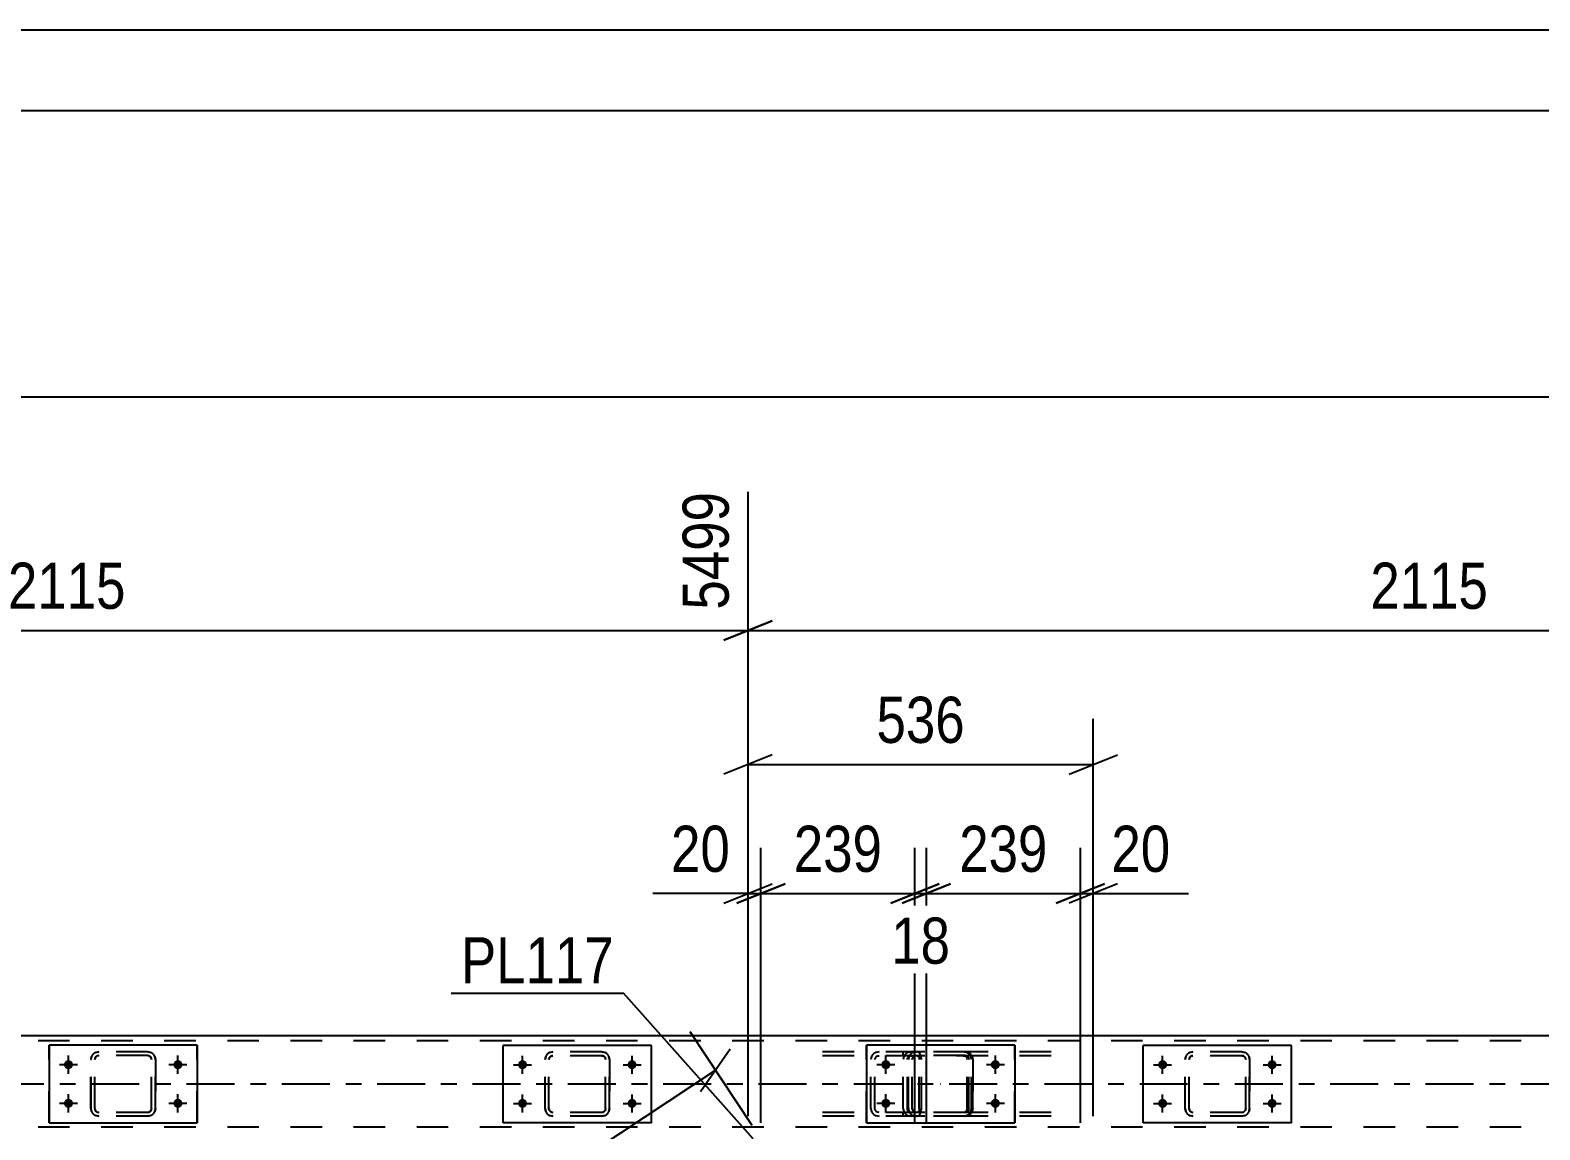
# Model space of a CAD drawing. Header units: millimetres. Extents: x -836 to 353, y -855 to -14.
# Drawn here: x -629.1 to -535.3, y -82.6 to -14.3 of the extents above; entities that cross this region are included whole.
import ezdxf

# ---------------------------------------------------------------- set-up
doc = ezdxf.new("R2010")
doc.units = ezdxf.units.MM
doc.linetypes.add('DXK_LINE_DOT2', pattern=[3.9198, 1.9599, -1.9599])
doc.linetypes.add('DXK_LINE_DOT3', pattern=[5.9187, 2.979, -0.9799, 0.9799, -0.9799])
doc.styles.add('Arial Narrow', font='ARIALN.TTF', dxfattribs={"height": 0.2})

# ---------------------------------------------------------------- blocks, each defined once
blk = doc.blocks.new('Unknown-570393895-1132')
at = {"color": 5, "linetype": 'Continuous'}
for p, q in [((352.622, -14.333), (-836.378, -14.333)), ((347.622, -19.333), (-831.378, -19.333))]:
    blk.add_line(p, q, dxfattribs=at)
blk = doc.blocks.new('Bolt-570393895-11785 - 11761')
at = {"linetype": 'Continuous'}
for points in [[(-575.669, -78.529), (-575.675, -78.587), (-575.693, -78.643), (-575.722, -78.694), (-575.762, -78.737), (-575.809, -78.771), (-575.862, -78.795), (-575.92, -78.807), (-575.978, -78.807), (-576.035, -78.795), (-576.089, -78.772), (-576.136, -78.737), (-576.175, -78.694), (-576.205, -78.643), (-576.223, -78.587), (-576.229, -78.529), (-576.223, -78.471), (-576.205, -78.415), (-576.175, -78.364), (-576.136, -78.321), (-576.089, -78.287), (-576.035, -78.263), (-575.978, -78.251), (-575.92, -78.251), (-575.862, -78.263), (-575.809, -78.286), (-575.762, -78.321), (-575.722, -78.364), (-575.693, -78.415), (-575.675, -78.471)], [(-568.869, -78.529), (-568.875, -78.587), (-568.893, -78.643), (-568.922, -78.694), (-568.962, -78.737), (-569.009, -78.771), (-569.062, -78.795), (-569.12, -78.807), (-569.178, -78.807), (-569.235, -78.795), (-569.289, -78.772), (-569.336, -78.737), (-569.375, -78.694), (-569.405, -78.643), (-569.423, -78.587), (-569.429, -78.529), (-569.423, -78.471), (-569.405, -78.415), (-569.375, -78.364), (-569.336, -78.321), (-569.289, -78.287), (-569.235, -78.263), (-569.178, -78.251), (-569.12, -78.251), (-569.062, -78.263), (-569.009, -78.286), (-568.962, -78.321), (-568.922, -78.364), (-568.893, -78.415), (-568.875, -78.471)], [(-575.669, -80.929), (-575.675, -80.987), (-575.693, -81.043), (-575.722, -81.094), (-575.762, -81.137), (-575.809, -81.171), (-575.862, -81.195), (-575.92, -81.207), (-575.978, -81.207), (-576.035, -81.195), (-576.089, -81.172), (-576.136, -81.137), (-576.175, -81.094), (-576.205, -81.043), (-576.223, -80.987), (-576.229, -80.929), (-576.223, -80.871), (-576.205, -80.815), (-576.175, -80.764), (-576.136, -80.721), (-576.089, -80.687), (-576.035, -80.663), (-575.978, -80.651), (-575.92, -80.651), (-575.862, -80.663), (-575.809, -80.686), (-575.762, -80.721), (-575.722, -80.764), (-575.693, -80.815), (-575.675, -80.871)], [(-568.869, -80.929), (-568.875, -80.987), (-568.893, -81.043), (-568.922, -81.094), (-568.962, -81.137), (-569.009, -81.171), (-569.062, -81.195), (-569.12, -81.207), (-569.178, -81.207), (-569.235, -81.195), (-569.289, -81.172), (-569.336, -81.137), (-569.375, -81.094), (-569.405, -81.043), (-569.423, -80.987), (-569.429, -80.929), (-569.423, -80.871), (-569.405, -80.815), (-569.375, -80.764), (-569.336, -80.721), (-569.289, -80.687), (-569.235, -80.663), (-569.178, -80.651), (-569.12, -80.651), (-569.062, -80.663), (-569.009, -80.686), (-568.962, -80.721), (-568.922, -80.764), (-568.893, -80.815), (-568.875, -80.871)]]:
    blk.add_hatch(color=1, dxfattribs=at).paths.add_polyline_path(points)
at = {"color": 1, "linetype": 'Continuous'}
for p, q in [((-576.509, -78.529), (-575.389, -78.529)), ((-575.949, -79.089), (-575.949, -77.969)), ((-569.709, -78.529), (-568.589, -78.529)), ((-569.149, -79.089), (-569.149, -77.969)), ((-575.949, -81.489), (-575.949, -80.369)), ((-569.149, -81.489), (-569.149, -80.369)), ((-576.509, -80.929), (-575.389, -80.929)), ((-569.709, -80.929), (-568.589, -80.929))]:
    blk.add_line(p, q, dxfattribs=at)
blk = doc.blocks.new('Bolt-570393895-11779 - 11761')
at = {"linetype": 'Continuous'}
for points in [[(-558.76, -78.251, -1), (-558.76, -78.811, -1)], [(-551.96, -78.251, -1), (-551.96, -78.811, -1)], [(-558.76, -80.651, -1), (-558.76, -81.211, -1)], [(-551.96, -80.651, -1), (-551.96, -81.211, -1)]]:
    blk.add_hatch(color=1, dxfattribs=at).paths.add_polyline_path(points)
at = {"color": 1, "linetype": 'Continuous'}
for p, q in [((-559.32, -78.531), (-558.2, -78.531)), ((-558.76, -79.091), (-558.76, -77.971)), ((-552.52, -78.531), (-551.4, -78.531)), ((-551.96, -79.091), (-551.96, -77.971)), ((-558.76, -81.491), (-558.76, -80.371)), ((-551.96, -81.491), (-551.96, -80.371)), ((-559.32, -80.931), (-558.2, -80.931)), ((-552.52, -80.931), (-551.4, -80.931))]:
    blk.add_line(p, q, dxfattribs=at)
blk = doc.blocks.new('Bolt-570393895-11784 - 11761')
at = {"linetype": 'Continuous'}
for points in [[(-626.432, -78.529), (-626.438, -78.587), (-626.456, -78.643), (-626.486, -78.693), (-626.525, -78.737), (-626.572, -78.771), (-626.626, -78.795), (-626.683, -78.807), (-626.741, -78.807), (-626.799, -78.795), (-626.852, -78.771), (-626.9, -78.737), (-626.939, -78.694), (-626.968, -78.643), (-626.986, -78.587), (-626.992, -78.529), (-626.986, -78.471), (-626.968, -78.415), (-626.939, -78.364), (-626.9, -78.321), (-626.852, -78.286), (-626.799, -78.263), (-626.742, -78.25), (-626.683, -78.25), (-626.626, -78.263), (-626.572, -78.286), (-626.525, -78.321), (-626.486, -78.364), (-626.457, -78.415), (-626.438, -78.471)], [(-619.632, -78.529), (-619.638, -78.587), (-619.656, -78.643), (-619.686, -78.693), (-619.725, -78.737), (-619.772, -78.771), (-619.826, -78.795), (-619.883, -78.807), (-619.941, -78.807), (-619.999, -78.795), (-620.052, -78.771), (-620.1, -78.737), (-620.139, -78.694), (-620.168, -78.643), (-620.186, -78.587), (-620.192, -78.529), (-620.186, -78.471), (-620.168, -78.415), (-620.139, -78.364), (-620.1, -78.321), (-620.052, -78.286), (-619.999, -78.263), (-619.942, -78.25), (-619.883, -78.25), (-619.826, -78.263), (-619.772, -78.286), (-619.725, -78.321), (-619.686, -78.364), (-619.657, -78.415), (-619.638, -78.471)], [(-626.432, -80.929), (-626.438, -80.987), (-626.456, -81.043), (-626.486, -81.093), (-626.525, -81.137), (-626.572, -81.171), (-626.626, -81.195), (-626.683, -81.207), (-626.741, -81.207), (-626.799, -81.195), (-626.852, -81.171), (-626.9, -81.137), (-626.939, -81.094), (-626.968, -81.043), (-626.986, -80.987), (-626.992, -80.929), (-626.986, -80.871), (-626.968, -80.815), (-626.939, -80.764), (-626.9, -80.721), (-626.852, -80.686), (-626.799, -80.663), (-626.742, -80.65), (-626.683, -80.65), (-626.626, -80.663), (-626.572, -80.686), (-626.525, -80.721), (-626.486, -80.764), (-626.457, -80.815), (-626.438, -80.871)], [(-619.632, -80.929), (-619.638, -80.987), (-619.656, -81.043), (-619.686, -81.093), (-619.725, -81.137), (-619.772, -81.171), (-619.826, -81.195), (-619.883, -81.207), (-619.941, -81.207), (-619.999, -81.195), (-620.052, -81.171), (-620.1, -81.137), (-620.139, -81.094), (-620.168, -81.043), (-620.186, -80.987), (-620.192, -80.929), (-620.186, -80.871), (-620.168, -80.815), (-620.139, -80.764), (-620.1, -80.721), (-620.052, -80.686), (-619.999, -80.663), (-619.942, -80.65), (-619.883, -80.65), (-619.826, -80.663), (-619.772, -80.686), (-619.725, -80.721), (-619.686, -80.764), (-619.657, -80.815), (-619.638, -80.871)]]:
    blk.add_hatch(color=1, dxfattribs=at).paths.add_polyline_path(points)
at = {"color": 1, "linetype": 'Continuous'}
for p, q in [((-627.272, -78.529), (-626.152, -78.529)), ((-626.712, -79.089), (-626.712, -77.969)), ((-620.472, -78.529), (-619.352, -78.529)), ((-619.912, -79.089), (-619.912, -77.969)), ((-626.712, -81.489), (-626.712, -80.369)), ((-619.912, -81.489), (-619.912, -80.369)), ((-627.272, -80.929), (-626.152, -80.929)), ((-620.472, -80.929), (-619.352, -80.929))]:
    blk.add_line(p, q, dxfattribs=at)
blk = doc.blocks.new('Part-570393895-11805 - 11761')
at = {"color": 7, "linetype": 'DXK_LINE_DOT2'}
for p, q in [((-624.832, -77.729), (-625.016, -77.765)), ((-625.014, -77.765), (-624.831, -77.729)), ((-621.791, -77.729), (-624.832, -77.729)), ((-621.608, -77.765), (-621.792, -77.729)), ((-621.791, -77.729), (-621.607, -77.765)), ((-621.608, -77.765), (-621.607, -77.765)), ((-625.276, -78.025), (-625.312, -78.209)), ((-625.312, -81.249), (-625.312, -78.209)), ((-625.312, -78.209), (-625.311, -78.209)), ((-625.311, -78.209), (-625.274, -78.025)), ((-625.311, -81.249), (-625.311, -78.209)), ((-625.072, -78.209), (-625.054, -78.117)), ((-625.072, -81.249), (-625.072, -78.209)), ((-625.072, -78.209), (-625.071, -78.209)), ((-625.052, -78.117), (-625.071, -78.209)), ((-625.071, -81.249), (-625.071, -78.209)), ((-625.054, -78.117), (-625.002, -78.039)), ((-625, -78.039), (-625.052, -78.117)), ((-625.002, -78.039), (-624.924, -77.987)), ((-624.923, -77.987), (-625, -78.039)), ((-624.924, -77.987), (-624.832, -77.969)), ((-624.924, -77.987), (-624.923, -77.987)), ((-624.831, -77.969), (-624.923, -77.987)), ((-621.791, -77.969), (-624.832, -77.969)), ((-621.792, -77.969), (-621.7, -77.987)), ((-621.699, -77.987), (-621.791, -77.969)), ((-621.7, -77.987), (-621.622, -78.039)), ((-621.621, -78.039), (-621.699, -77.987)), ((-621.622, -78.039), (-621.57, -78.117)), ((-621.569, -78.117), (-621.621, -78.039)), ((-621.57, -78.117), (-621.552, -78.209)), ((-621.551, -78.209), (-621.569, -78.117)), ((-621.552, -81.249), (-621.552, -78.209)), ((-621.552, -78.209), (-621.551, -78.209)), ((-621.551, -81.249), (-621.551, -78.209)), ((-621.312, -78.209), (-621.349, -78.025)), ((-621.347, -78.025), (-621.311, -78.209)), ((-621.312, -81.249), (-621.312, -78.209)), ((-621.312, -78.209), (-621.311, -78.209)), ((-621.311, -78.209), (-621.311, -81.249)), ((-625.312, -81.249), (-625.311, -81.249)), ((-625.312, -81.249), (-625.276, -81.433)), ((-625.274, -81.433), (-625.311, -81.249)), ((-625.072, -81.249), (-625.071, -81.249)), ((-625.054, -81.341), (-625.072, -81.249)), ((-625.071, -81.249), (-625.052, -81.341)), ((-625.002, -81.419), (-625.054, -81.341)), ((-625.052, -81.341), (-625, -81.419)), ((-624.924, -81.471), (-625.002, -81.419)), ((-625, -81.419), (-624.923, -81.471)), ((-624.924, -81.471), (-624.923, -81.471)), ((-624.832, -81.489), (-624.924, -81.471)), ((-624.923, -81.471), (-624.831, -81.489)), ((-621.791, -81.489), (-624.832, -81.489)), ((-621.7, -81.471), (-621.792, -81.489)), ((-621.791, -81.489), (-621.699, -81.471)), ((-621.622, -81.419), (-621.7, -81.471)), ((-621.699, -81.471), (-621.621, -81.419)), ((-621.57, -81.341), (-621.622, -81.419)), ((-621.621, -81.419), (-621.569, -81.341)), ((-621.552, -81.249), (-621.57, -81.341)), ((-621.569, -81.341), (-621.551, -81.249)), ((-621.552, -81.249), (-621.551, -81.249)), ((-621.349, -81.433), (-621.312, -81.249)), ((-621.311, -81.249), (-621.347, -81.433)), ((-621.312, -81.249), (-621.311, -81.249)), ((-625.016, -81.692), (-624.832, -81.729)), ((-624.831, -81.729), (-625.014, -81.692)), ((-621.791, -81.729), (-624.832, -81.729)), ((-621.792, -81.729), (-621.608, -81.692)), ((-621.607, -81.692), (-621.791, -81.729)), ((-621.608, -81.692), (-621.607, -81.692))]:
    blk.add_line(p, q, dxfattribs=at)
at = {"color": 7, "linetype": 'DXK_LINE_DOT3'}
blk.add_line((-623.314, -79.729), (-623.309, -79.729), dxfattribs=at)
at = {"color": 7, "linetype": 'DXK_LINE_DOT2'}
for centre, start, end in [((-624.832, -78.209), 112.5, 157.5), ((-624.831, -78.209), 112.5, 157.5), ((-621.792, -78.209), 22.5, 67.5), ((-621.791, -78.209), 22.5, 67.5), ((-624.832, -81.249), 202.5, 247.5), ((-624.831, -81.249), 202.5, 247.5), ((-621.792, -81.249), 292.5, 337.5), ((-621.791, -81.249), 292.5, 337.5)]:
    blk.add_arc(centre, 0.48, start, end, dxfattribs=at)
blk = doc.blocks.new('Part-570393895-11808 - 11761')
at = {"color": 2, "linetype": 'Continuous'}
for p, q in [((-550.76, -77.331), (-559.96, -77.331)), ((-559.96, -82.131), (-559.96, -77.331)), ((-550.76, -82.131), (-550.76, -77.331)), ((-550.76, -82.131), (-559.96, -82.131))]:
    blk.add_line(p, q, dxfattribs=at)
blk = doc.blocks.new('Part-570393895-11809 - 11761')
at = {"color": 7, "linetype": 'DXK_LINE_DOT2'}
for p, q in [((-557.063, -77.767), (-556.88, -77.731)), ((-556.88, -77.731), (-557.063, -77.767)), ((-553.84, -77.731), (-556.88, -77.731)), ((-553.84, -77.731), (-553.656, -77.767)), ((-553.656, -77.767), (-553.84, -77.731)), ((-557.36, -78.211), (-557.323, -78.027)), ((-557.323, -78.027), (-557.36, -78.211)), ((-557.36, -81.251), (-557.36, -78.211)), ((-557.36, -78.211), (-557.36, -78.211)), ((-557.36, -81.251), (-557.36, -78.211)), ((-557.12, -78.211), (-557.101, -78.119)), ((-557.101, -78.119), (-557.12, -78.211)), ((-557.12, -81.251), (-557.12, -78.211)), ((-557.12, -78.211), (-557.12, -78.211)), ((-557.12, -81.251), (-557.12, -78.211)), ((-557.101, -78.119), (-557.049, -78.041)), ((-557.049, -78.041), (-557.101, -78.119)), ((-557.049, -78.041), (-556.971, -77.989)), ((-556.972, -77.989), (-557.049, -78.041)), ((-556.88, -77.971), (-556.972, -77.989)), ((-556.971, -77.989), (-556.88, -77.971)), ((-553.84, -77.971), (-556.88, -77.971)), ((-553.84, -77.971), (-553.748, -77.989)), ((-553.748, -77.989), (-553.84, -77.971)), ((-553.748, -77.989), (-553.67, -78.041)), ((-553.67, -78.041), (-553.748, -77.989)), ((-553.67, -78.041), (-553.618, -78.119)), ((-553.618, -78.119), (-553.67, -78.041)), ((-553.618, -78.119), (-553.6, -78.211)), ((-553.6, -78.211), (-553.618, -78.119)), ((-553.6, -81.251), (-553.6, -78.211)), ((-553.6, -78.211), (-553.6, -78.211)), ((-553.6, -81.251), (-553.6, -78.211)), ((-553.396, -78.027), (-553.36, -78.211)), ((-553.36, -78.211), (-553.396, -78.027)), ((-553.36, -81.251), (-553.36, -78.211)), ((-553.36, -78.211), (-553.36, -78.211)), ((-553.36, -78.211), (-553.36, -81.251)), ((-557.36, -81.251), (-557.36, -81.251)), ((-557.323, -81.434), (-557.36, -81.251)), ((-557.36, -81.251), (-557.323, -81.434)), ((-557.12, -81.251), (-557.12, -81.251)), ((-557.101, -81.343), (-557.12, -81.251)), ((-557.12, -81.251), (-557.101, -81.343)), ((-557.049, -81.42), (-557.101, -81.343)), ((-557.101, -81.343), (-557.049, -81.42)), ((-556.971, -81.472), (-557.049, -81.42)), ((-557.049, -81.42), (-556.972, -81.472)), ((-556.972, -81.472), (-556.88, -81.491)), ((-556.88, -81.491), (-556.971, -81.472)), ((-553.84, -81.491), (-556.88, -81.491)), ((-553.748, -81.472), (-553.84, -81.491)), ((-553.84, -81.491), (-553.748, -81.472)), ((-553.67, -81.42), (-553.748, -81.472)), ((-553.748, -81.472), (-553.67, -81.42)), ((-553.618, -81.343), (-553.67, -81.42)), ((-553.67, -81.42), (-553.618, -81.343)), ((-553.6, -81.251), (-553.618, -81.343)), ((-553.618, -81.343), (-553.6, -81.251)), ((-553.6, -81.251), (-553.6, -81.251)), ((-553.36, -81.251), (-553.396, -81.434)), ((-553.396, -81.434), (-553.36, -81.251)), ((-553.36, -81.251), (-553.36, -81.251)), ((-556.88, -81.731), (-557.063, -81.694)), ((-557.063, -81.694), (-556.88, -81.731)), ((-553.84, -81.731), (-556.88, -81.731)), ((-553.656, -81.694), (-553.84, -81.731)), ((-553.84, -81.731), (-553.656, -81.694))]:
    blk.add_line(p, q, dxfattribs=at)
at = {"color": 7, "linetype": 'DXK_LINE_DOT3'}
blk.add_line((-555.36, -79.731), (-555.36, -79.731), dxfattribs=at)
at = {"color": 7, "linetype": 'DXK_LINE_DOT2'}
for centre, start, end in [((-556.88, -78.211), 112.5, 157.5), ((-556.88, -78.211), 112.5, 157.5), ((-553.84, -78.211), 22.5, 67.5), ((-553.84, -78.211), 22.5, 67.5), ((-556.88, -81.251), 202.5, 247.5), ((-556.88, -81.251), 202.5, 247.5), ((-553.84, -81.251), 292.5, 337.5), ((-553.84, -81.251), 292.5, 337.5)]:
    blk.add_arc(centre, 0.48, start, end, dxfattribs=at)
blk = doc.blocks.new('Part-570393895-11810 - 11761')
at = {"color": 7, "linetype": 'DXK_LINE_DOT2'}
for p, q in [((-596.815, -77.767), (-596.631, -77.731)), ((-596.631, -77.731), (-596.815, -77.767)), ((-593.591, -77.731), (-596.631, -77.731)), ((-593.591, -77.731), (-593.408, -77.767)), ((-593.408, -77.767), (-593.591, -77.731)), ((-597.111, -78.211), (-597.075, -78.027)), ((-597.075, -78.027), (-597.111, -78.211)), ((-597.111, -81.251), (-597.111, -78.211)), ((-597.111, -78.211), (-597.111, -78.211)), ((-597.111, -81.251), (-597.111, -78.211)), ((-596.871, -78.211), (-596.853, -78.119)), ((-596.853, -78.119), (-596.871, -78.211)), ((-596.871, -81.251), (-596.871, -78.211)), ((-596.871, -78.211), (-596.871, -78.211)), ((-596.871, -81.251), (-596.871, -78.211)), ((-596.853, -78.119), (-596.801, -78.041)), ((-596.801, -78.041), (-596.853, -78.119)), ((-596.801, -78.041), (-596.723, -77.989)), ((-596.723, -77.989), (-596.801, -78.041)), ((-596.723, -77.989), (-596.631, -77.971)), ((-596.631, -77.971), (-596.723, -77.989)), ((-593.591, -77.971), (-596.631, -77.971)), ((-593.591, -77.971), (-593.499, -77.989)), ((-593.5, -77.989), (-593.591, -77.971)), ((-593.422, -78.041), (-593.5, -77.989)), ((-593.499, -77.989), (-593.422, -78.041)), ((-593.422, -78.041), (-593.37, -78.119)), ((-593.37, -78.119), (-593.422, -78.041)), ((-593.37, -78.119), (-593.351, -78.211)), ((-593.351, -78.211), (-593.37, -78.119)), ((-593.351, -81.251), (-593.351, -78.211)), ((-593.351, -78.211), (-593.351, -78.211)), ((-593.351, -81.251), (-593.351, -78.211)), ((-593.148, -78.027), (-593.111, -78.211)), ((-593.111, -78.211), (-593.148, -78.027)), ((-593.111, -81.251), (-593.111, -78.211)), ((-593.111, -78.211), (-593.111, -78.211)), ((-593.111, -78.211), (-593.111, -81.251)), ((-597.111, -81.251), (-597.111, -81.251)), ((-597.075, -81.434), (-597.111, -81.251)), ((-597.111, -81.251), (-597.075, -81.434)), ((-596.871, -81.251), (-596.871, -81.251)), ((-596.853, -81.343), (-596.871, -81.251)), ((-596.871, -81.251), (-596.853, -81.343)), ((-596.801, -81.42), (-596.853, -81.343)), ((-596.853, -81.343), (-596.801, -81.42)), ((-596.723, -81.472), (-596.801, -81.42)), ((-596.801, -81.42), (-596.723, -81.472)), ((-596.631, -81.491), (-596.723, -81.472)), ((-596.723, -81.472), (-596.631, -81.491)), ((-593.591, -81.491), (-596.631, -81.491)), ((-593.499, -81.472), (-593.591, -81.491)), ((-593.591, -81.491), (-593.5, -81.472)), ((-593.5, -81.472), (-593.422, -81.42)), ((-593.422, -81.42), (-593.499, -81.472)), ((-593.37, -81.343), (-593.422, -81.42)), ((-593.422, -81.42), (-593.37, -81.343)), ((-593.351, -81.251), (-593.37, -81.343)), ((-593.37, -81.343), (-593.351, -81.251)), ((-593.351, -81.251), (-593.351, -81.251)), ((-593.111, -81.251), (-593.148, -81.434)), ((-593.148, -81.434), (-593.111, -81.251)), ((-593.111, -81.251), (-593.111, -81.251)), ((-596.631, -81.731), (-596.815, -81.694)), ((-596.815, -81.694), (-596.631, -81.731)), ((-593.591, -81.731), (-596.631, -81.731)), ((-593.408, -81.694), (-593.591, -81.731)), ((-593.591, -81.731), (-593.408, -81.694))]:
    blk.add_line(p, q, dxfattribs=at)
at = {"color": 7, "linetype": 'DXK_LINE_DOT3'}
blk.add_line((-595.111, -79.731), (-595.111, -79.731), dxfattribs=at)
at = {"color": 7, "linetype": 'DXK_LINE_DOT2'}
for centre, start, end in [((-596.631, -78.211), 112.5, 157.5), ((-596.631, -78.211), 112.5, 157.5), ((-593.591, -78.211), 22.5, 67.5), ((-593.591, -78.211), 22.5, 67.5), ((-596.631, -81.251), 202.5, 247.5), ((-596.631, -81.251), 202.5, 247.5), ((-593.591, -81.251), 292.5, 337.5), ((-593.591, -81.251), 292.5, 337.5)]:
    blk.add_arc(centre, 0.48, start, end, dxfattribs=at)
blk = doc.blocks.new('Part-570393895-11843 - 11761')
at = {"color": 7, "linetype": 'DXK_LINE_DOT2'}
for p, q in [((-574.069, -77.729), (-574.253, -77.766)), ((-574.251, -77.766), (-574.067, -77.729)), ((-571.027, -77.729), (-574.069, -77.729)), ((-570.845, -77.766), (-571.029, -77.729)), ((-571.027, -77.729), (-570.844, -77.766)), ((-570.845, -77.766), (-570.844, -77.766)), ((-574.512, -78.025), (-574.549, -78.209)), ((-574.549, -81.249), (-574.549, -78.209)), ((-574.549, -78.209), (-574.547, -78.209)), ((-574.547, -78.209), (-574.511, -78.025)), ((-574.547, -81.249), (-574.547, -78.209)), ((-574.309, -78.209), (-574.291, -78.117)), ((-574.309, -81.249), (-574.309, -78.209)), ((-574.309, -78.209), (-574.307, -78.209)), ((-574.289, -78.117), (-574.307, -78.209)), ((-574.307, -81.249), (-574.307, -78.209)), ((-574.291, -78.117), (-574.239, -78.039)), ((-574.237, -78.039), (-574.289, -78.117)), ((-574.239, -78.039), (-574.161, -77.987)), ((-574.159, -77.987), (-574.237, -78.039)), ((-574.161, -77.987), (-574.069, -77.969)), ((-574.161, -77.987), (-574.159, -77.987)), ((-574.067, -77.969), (-574.159, -77.987)), ((-571.027, -77.969), (-574.069, -77.969)), ((-571.029, -77.969), (-570.937, -77.987)), ((-570.936, -77.987), (-571.027, -77.969)), ((-570.937, -77.987), (-570.859, -78.039)), ((-570.858, -78.039), (-570.936, -77.987)), ((-570.859, -78.039), (-570.807, -78.117)), ((-570.806, -78.117), (-570.858, -78.039)), ((-570.807, -78.117), (-570.789, -78.209)), ((-570.787, -78.209), (-570.806, -78.117)), ((-570.789, -81.249), (-570.789, -78.209)), ((-570.789, -78.209), (-570.787, -78.209)), ((-570.787, -81.249), (-570.787, -78.209)), ((-570.549, -78.209), (-570.585, -78.025)), ((-570.584, -78.025), (-570.547, -78.209)), ((-570.549, -81.249), (-570.549, -78.209)), ((-570.549, -78.209), (-570.547, -78.209)), ((-570.547, -78.209), (-570.547, -81.249)), ((-574.549, -81.249), (-574.547, -81.249)), ((-574.549, -81.249), (-574.512, -81.433)), ((-574.511, -81.433), (-574.547, -81.249)), ((-574.309, -81.249), (-574.307, -81.249)), ((-574.291, -81.341), (-574.309, -81.249)), ((-574.307, -81.249), (-574.289, -81.341)), ((-574.239, -81.419), (-574.291, -81.341)), ((-574.289, -81.341), (-574.237, -81.419)), ((-574.161, -81.471), (-574.239, -81.419)), ((-574.237, -81.419), (-574.159, -81.471)), ((-574.161, -81.471), (-574.159, -81.471)), ((-574.069, -81.489), (-574.161, -81.471)), ((-574.159, -81.471), (-574.067, -81.489)), ((-571.027, -81.489), (-574.069, -81.489)), ((-570.937, -81.471), (-571.029, -81.489)), ((-571.027, -81.489), (-570.936, -81.471)), ((-570.859, -81.419), (-570.937, -81.471)), ((-570.936, -81.471), (-570.858, -81.419)), ((-570.807, -81.341), (-570.859, -81.419)), ((-570.858, -81.419), (-570.806, -81.341)), ((-570.789, -81.249), (-570.807, -81.341)), ((-570.806, -81.341), (-570.787, -81.249)), ((-570.789, -81.249), (-570.787, -81.249)), ((-570.585, -81.433), (-570.549, -81.249)), ((-570.547, -81.249), (-570.584, -81.433)), ((-570.549, -81.249), (-570.547, -81.249)), ((-574.253, -81.692), (-574.069, -81.729)), ((-574.067, -81.729), (-574.251, -81.692)), ((-571.027, -81.729), (-574.069, -81.729)), ((-571.029, -81.729), (-570.845, -81.692)), ((-570.844, -81.692), (-571.027, -81.729)), ((-570.845, -81.692), (-570.844, -81.692))]:
    blk.add_line(p, q, dxfattribs=at)
at = {"color": 7, "linetype": 'DXK_LINE_DOT3'}
blk.add_line((-572.551, -79.729), (-572.545, -79.729), dxfattribs=at)
at = {"color": 7, "linetype": 'DXK_LINE_DOT2'}
for centre, start, end in [((-574.069, -78.209), 112.5, 157.5), ((-574.067, -78.209), 112.5, 157.5), ((-571.029, -78.209), 22.5, 67.5), ((-571.027, -78.209), 22.5, 67.5), ((-574.069, -81.249), 202.5, 247.5), ((-574.067, -81.249), 202.5, 247.5), ((-571.029, -81.249), 292.5, 337.5), ((-571.027, -81.249), 292.5, 337.5)]:
    blk.add_arc(centre, 0.48, start, end, dxfattribs=at)
blk = doc.blocks.new('Bolt-570393895-11864 - 11761')
at = {"linetype": 'Continuous'}
for points in [[(-598.511, -78.251, -1), (-598.511, -78.811, -1)], [(-591.711, -78.251, -1), (-591.711, -78.811, -1)], [(-598.511, -80.651, -1), (-598.511, -81.211, -1)], [(-591.711, -80.651, -1), (-591.711, -81.211, -1)]]:
    blk.add_hatch(color=1, dxfattribs=at).paths.add_polyline_path(points)
at = {"color": 1, "linetype": 'Continuous'}
for p, q in [((-599.071, -78.531), (-597.951, -78.531)), ((-598.511, -79.091), (-598.511, -77.971)), ((-592.271, -78.531), (-591.151, -78.531)), ((-591.711, -79.091), (-591.711, -77.971)), ((-598.511, -81.491), (-598.511, -80.371)), ((-591.711, -81.491), (-591.711, -80.371)), ((-599.071, -80.931), (-597.951, -80.931)), ((-592.271, -80.931), (-591.151, -80.931))]:
    blk.add_line(p, q, dxfattribs=at)
blk = doc.blocks.new('Part-570393895-11915 - 11761')
at = {"color": 2, "linetype": 'Continuous'}
for p, q in [((-590.511, -77.331), (-599.711, -77.331)), ((-599.711, -82.131), (-599.711, -77.331)), ((-590.511, -82.131), (-590.511, -77.331)), ((-590.511, -82.131), (-599.711, -82.131))]:
    blk.add_line(p, q, dxfattribs=at)
blk = doc.blocks.new('Part-570393895-11948 - 11761')
at = {"color": 7, "linetype": 'DXK_LINE_DOT2'}
for p, q in [((-574, -77.731), (-581.586, -77.731)), ((-576.372, -77.731), (-576.565, -77.767)), ((-574.869, -77.971), (-574.869, -77.731)), ((-573.901, -77.767), (-574, -77.731)), ((-573.817, -77.871), (-573.901, -77.767)), ((-574, -77.971), (-581.586, -77.971)), ((-576.838, -78.027), (-576.877, -78.211)), ((-576.877, -81.251), (-576.877, -78.211)), ((-576.624, -78.211), (-576.605, -78.119)), ((-576.624, -81.251), (-576.624, -78.211)), ((-576.605, -78.119), (-576.55, -78.041)), ((-576.55, -78.041), (-576.468, -77.989)), ((-576.468, -77.989), (-576.372, -77.971)), ((-574, -77.971), (-573.951, -77.989)), ((-573.951, -77.989), (-573.909, -78.041)), ((-573.909, -78.041), (-573.881, -78.119)), ((-573.881, -78.119), (-573.871, -78.211)), ((-573.871, -81.251), (-573.871, -78.211)), ((-573.761, -78.027), (-573.817, -77.871)), ((-573.742, -78.211), (-573.761, -78.027)), ((-573.742, -81.251), (-573.742, -78.211)), ((-574, -81.491), (-581.586, -81.491)), ((-576.877, -81.251), (-576.838, -81.434)), ((-576.605, -81.343), (-576.624, -81.251)), ((-576.55, -81.42), (-576.605, -81.343)), ((-576.468, -81.472), (-576.55, -81.42)), ((-576.372, -81.491), (-576.468, -81.472)), ((-574.869, -81.731), (-574.869, -81.491)), ((-573.951, -81.472), (-574, -81.491)), ((-573.909, -81.42), (-573.951, -81.472)), ((-573.881, -81.343), (-573.909, -81.42)), ((-573.871, -81.251), (-573.881, -81.343)), ((-573.817, -81.59), (-573.761, -81.434)), ((-573.761, -81.434), (-573.742, -81.251)), ((-574, -81.731), (-581.586, -81.731)), ((-576.565, -81.694), (-576.372, -81.731)), ((-574, -81.731), (-573.901, -81.694)), ((-573.901, -81.694), (-573.817, -81.59))]:
    blk.add_line(p, q, dxfattribs=at)
for centre, start, end in [((-576.388, -78.228), 111.0603, 156.00724), ((-576.388, -81.234), 203.99276, 248.9397)]:
    blk.add_arc(centre, 0.493, start, end, dxfattribs=at)
blk = doc.blocks.new('Part-570393895-12035 - 11761')
at = {"color": 2, "linetype": 'Continuous'}
blk.add_line((-321.327, -76.731), (-671.475, -76.731), dxfattribs=at)
at = {"color": 7, "linetype": 'DXK_LINE_DOT2'}
for p, q in [((-89.629, -77.051), (-804.467, -77.051)), ((-89.629, -82.411), (-804.467, -82.411))]:
    blk.add_line(p, q, dxfattribs=at)
at = {"color": 7, "linetype": 'DXK_LINE_DOT3'}
blk.add_line((-89.629, -79.731), (-804.467, -79.731), dxfattribs=at)
blk = doc.blocks.new('Part-570393895-12154 - 11761')
at = {"color": 2, "linetype": 'Continuous'}
for p, q in [((-567.949, -77.329), (-577.149, -77.329)), ((-577.149, -77.329), (-577.149, -82.129)), ((-567.949, -77.329), (-567.949, -77.329)), ((-567.949, -77.329), (-567.949, -82.129)), ((-577.149, -82.129), (-567.949, -82.129)), ((-567.949, -82.129), (-567.949, -82.129))]:
    blk.add_line(p, q, dxfattribs=at)
at = {"color": 7, "linetype": 'DXK_LINE_DOT2'}
for p, q in [((-577.149, -82.129), (-577.149, -77.329)), ((-567.949, -82.129), (-567.949, -77.329)), ((-567.949, -77.329), (-567.949, -77.329)), ((-567.949, -82.129), (-567.949, -82.129))]:
    blk.add_line(p, q, dxfattribs=at)
blk = doc.blocks.new('Part-570393895-12155 - 11761')
at = {"color": 2, "linetype": 'Continuous'}
for p, q in [((-618.712, -77.329), (-627.912, -77.329)), ((-627.912, -77.329), (-627.912, -82.129)), ((-618.712, -77.329), (-618.712, -77.329)), ((-618.712, -77.329), (-618.712, -82.129)), ((-627.912, -82.129), (-618.712, -82.129)), ((-618.712, -82.129), (-618.712, -82.129))]:
    blk.add_line(p, q, dxfattribs=at)
at = {"color": 7, "linetype": 'DXK_LINE_DOT2'}
for p, q in [((-627.912, -82.129), (-627.912, -77.329)), ((-618.712, -82.129), (-618.712, -77.329)), ((-618.712, -77.329), (-618.712, -77.329)), ((-618.712, -82.129), (-618.712, -82.129))]:
    blk.add_line(p, q, dxfattribs=at)
blk = doc.blocks.new('Part-570393895-12240 - 11761')
at = {"color": 7, "linetype": 'DXK_LINE_DOT2'}
for p, q in [((-574.361, -77.731), (-574.556, -77.767)), ((-565.68, -77.731), (-574.361, -77.731)), ((-570.952, -77.767), (-571.146, -77.731)), ((-574.83, -78.027), (-574.869, -78.211)), ((-574.869, -81.251), (-574.869, -78.211)), ((-574.615, -78.211), (-574.596, -78.119)), ((-574.615, -81.251), (-574.615, -78.211)), ((-574.596, -78.119), (-574.541, -78.041)), ((-574.541, -78.041), (-574.458, -77.989)), ((-574.458, -77.989), (-574.361, -77.971)), ((-565.68, -77.971), (-574.361, -77.971)), ((-571.146, -77.971), (-571.049, -77.989)), ((-571.049, -77.989), (-570.967, -78.041)), ((-570.967, -78.041), (-570.912, -78.119)), ((-570.912, -78.119), (-570.892, -78.211)), ((-570.892, -81.251), (-570.892, -78.211)), ((-570.639, -78.211), (-570.677, -78.027)), ((-570.639, -81.251), (-570.639, -78.211)), ((-574.869, -81.251), (-574.83, -81.434)), ((-574.596, -81.343), (-574.615, -81.251)), ((-574.541, -81.42), (-574.596, -81.343)), ((-574.458, -81.472), (-574.541, -81.42)), ((-574.361, -81.491), (-574.458, -81.472)), ((-565.68, -81.491), (-574.361, -81.491)), ((-571.049, -81.472), (-571.146, -81.491)), ((-570.967, -81.42), (-571.049, -81.472)), ((-570.912, -81.343), (-570.967, -81.42)), ((-570.892, -81.251), (-570.912, -81.343)), ((-570.677, -81.434), (-570.639, -81.251)), ((-574.556, -81.694), (-574.361, -81.731)), ((-565.68, -81.731), (-574.361, -81.731)), ((-571.146, -81.731), (-570.952, -81.694))]:
    blk.add_line(p, q, dxfattribs=at)
for centre, start, end in [((-574.379, -78.229), 110.92821, 155.86474), ((-571.129, -78.229), 24.13526, 69.07179), ((-574.379, -81.232), 204.13526, 249.07179), ((-571.129, -81.232), 290.92821, 335.86474)]:
    blk.add_arc(centre, 0.495, start, end, dxfattribs=at)
blk = doc.blocks.new('StraightDimension-570393895-12875 - 11761')
at = {"color": 7, "linetype": 'Continuous'}
blk.add_line((-805.267, -37.082), (-88.829, -37.082), dxfattribs=at)
blk = doc.blocks.new('StraightDimension-570393895-23574 - 11761')
at = {"color": 7, "linetype": 'Continuous'}
for p, q in [((-573.433, -82.131), (-573.433, -65.064)), ((-563.866, -82.131), (-563.866, -65.064)), ((-574.933, -68.514), (-571.933, -67.314)), ((-562.366, -67.314), (-565.366, -68.514)), ((-573.433, -67.914), (-563.866, -67.914))]:
    blk.add_line(p, q, dxfattribs=at)
at = {"color": 0}
blk.add_wipeout([(-565.308, -67.164), (-565.308, -62.964), (-571.992, -62.964), (-571.992, -67.164)], dxfattribs=at)
at = {"color": 3, "style": 'Arial Narrow'}
blk.add_text('239', height=2.8633, dxfattribs=at).set_placement((-571.392, -66.564))
blk = doc.blocks.new('StraightDimension-570393895-23576 - 11761')
at = {"color": 7, "linetype": 'Continuous'}
for p, q in [((-583.707, -82.131), (-583.707, -65.064)), ((-574.14, -82.131), (-574.14, -65.064)), ((-585.207, -68.514), (-582.207, -67.314)), ((-572.64, -67.314), (-575.64, -68.514)), ((-583.707, -67.914), (-574.14, -67.914))]:
    blk.add_line(p, q, dxfattribs=at)
at = {"color": 0}
blk.add_wipeout([(-575.581, -67.164), (-575.581, -62.964), (-582.266, -62.964), (-582.266, -67.164)], dxfattribs=at)
at = {"color": 3, "style": 'Arial Narrow'}
blk.add_text('239', height=2.8633, dxfattribs=at).set_placement((-581.666, -66.564))
blk = doc.blocks.new('StraightDimension-570393895-23575 - 11761')
at = {"color": 7, "linetype": 'Continuous'}
for p, q in [((-574.14, -82.131), (-574.14, -65.514)), ((-573.433, -82.131), (-573.433, -65.514)), ((-575.64, -68.514), (-572.64, -67.314)), ((-571.933, -67.314), (-574.933, -68.514)), ((-574.14, -67.914), (-573.433, -67.914))]:
    blk.add_line(p, q, dxfattribs=at)
at = {"color": 0}
blk.add_wipeout([(-571.359, -72.864), (-571.359, -68.664), (-576.215, -68.664), (-576.215, -72.864)], dxfattribs=at)
at = {"color": 3, "style": 'Arial Narrow'}
blk.add_text('18', height=2.8633, dxfattribs=at).set_placement((-575.615, -72.264))
blk = doc.blocks.new('StraightDimension-570393895-23573 - 11761')
at = {"color": 7, "linetype": 'Continuous'}
for p, q in [((-563.866, -82.131), (-563.866, -65.064)), ((-563.066, -81.731), (-563.066, -65.064)), ((-565.366, -68.514), (-562.366, -67.314)), ((-561.566, -67.314), (-564.566, -68.514)), ((-563.866, -67.914), (-563.066, -67.914)), ((-563.066, -67.914), (-557.16, -67.914)), ((-563.066, -67.914), (-557.16, -67.914))]:
    blk.add_line(p, q, dxfattribs=at)
at = {"color": 0}
blk.add_wipeout([(-557.685, -67.164), (-557.685, -62.964), (-562.541, -62.964), (-562.541, -67.164)], dxfattribs=at)
at = {"color": 3, "style": 'Arial Narrow'}
blk.add_text('20', height=2.8633, dxfattribs=at).set_placement((-561.941, -66.564))
blk = doc.blocks.new('StraightDimension-570393895-13561 - 11761')
at = {"color": 7, "linetype": 'Continuous'}
for p, q in [((-584.507, -81.731), (-584.507, -42.976)), ((-499.899, -81.731), (-499.899, -42.976)), ((-583.007, -50.989), (-586.007, -52.189)), ((-501.399, -52.189), (-498.399, -50.989)), ((-584.507, -51.589), (-499.899, -51.589))]:
    blk.add_line(p, q, dxfattribs=at)
at = {"color": 0}
blk.add_wipeout([(-537.946, -50.839), (-537.946, -46.639), (-546.459, -46.639), (-546.459, -50.839)], dxfattribs=at)
at = {"color": 3, "style": 'Arial Narrow'}
blk.add_text('2115', height=2.8633, dxfattribs=at).set_placement((-545.859, -50.239))
at = {"color": 0, "linetype": 'Continuous'}
blk.add_wipeout([(-500.499, -42.376), (-504.699, -42.376), (-504.699, -50.889), (-500.499, -50.889)], dxfattribs=at)
at = {"color": 3, "linetype": 'Continuous', "style": 'Arial Narrow'}
blk.add_text('7614', height=2.8633, rotation=90.00021, dxfattribs=at).set_placement((-501.099, -50.289))
blk = doc.blocks.new('StraightDimension-570393895-12662 - 11761')
at = {"color": 7, "linetype": 'Continuous'}
for p, q in [((-584.259, -82.297), (-588.103, -76.489)), ((-587.45, -80.193), (-585.61, -77.537)), ((-618.914, -100.299), (-586.53, -78.865)), ((-616.642, -103.731), (-620.487, -97.922)), ((-617.994, -98.971), (-619.833, -101.627))]:
    blk.add_line(p, q, dxfattribs=at)
at = {"color": 0}
blk.add_wipeout([(-600.349, -87.112), (-602.667, -83.61), (-608.241, -87.299), (-605.923, -90.801)], dxfattribs=at)
at = {"color": 3, "style": 'Arial Narrow'}
blk.add_text('971', height=2.8633, rotation=33.50084, dxfattribs=at).set_placement((-605.754, -89.97))
blk = doc.blocks.new('StraightDimension-570393895-13139 - 11761')
at = {"color": 7, "linetype": 'Continuous'}
for p, q in [((-584.507, -81.731), (-584.507, -57.061)), ((-563.066, -81.731), (-563.066, -57.061)), ((-583.007, -59.311), (-586.007, -60.511)), ((-584.507, -59.911), (-563.066, -59.911)), ((-564.566, -60.511), (-561.566, -59.311))]:
    blk.add_line(p, q, dxfattribs=at)
at = {"color": 0}
blk.add_wipeout([(-570.444, -59.161), (-570.444, -54.961), (-577.129, -54.961), (-577.129, -59.161)], dxfattribs=at)
at = {"color": 3, "style": 'Arial Narrow'}
blk.add_text('536', height=2.8633, dxfattribs=at).set_placement((-576.529, -58.561))
blk = doc.blocks.new('StraightDimension-570393895-13551 - 11761')
at = {"color": 7, "linetype": 'Continuous'}
for p, q in [((-669.115, -81.731), (-669.115, -42.976)), ((-584.507, -81.731), (-584.507, -42.976)), ((-667.615, -50.989), (-670.615, -52.189)), ((-586.007, -52.189), (-583.007, -50.989)), ((-669.115, -51.589), (-584.507, -51.589))]:
    blk.add_line(p, q, dxfattribs=at)
at = {"color": 0}
blk.add_wipeout([(-622.554, -50.839), (-622.554, -46.639), (-631.067, -46.639), (-631.067, -50.839)], dxfattribs=at)
at = {"color": 3, "style": 'Arial Narrow'}
blk.add_text('2115', height=2.8633, dxfattribs=at).set_placement((-630.467, -50.239))
at = {"color": 0, "linetype": 'Continuous'}
blk.add_wipeout([(-585.107, -42.376), (-589.307, -42.376), (-589.307, -50.889), (-585.107, -50.889)], dxfattribs=at)
at = {"color": 3, "linetype": 'Continuous', "style": 'Arial Narrow'}
blk.add_text('5499', height=2.8633, rotation=90.00021, dxfattribs=at).set_placement((-585.707, -50.289))
blk = doc.blocks.new('StraightDimension-570393895-23577 - 11761')
at = {"color": 7, "linetype": 'Continuous'}
for p, q in [((-584.507, -81.731), (-584.507, -65.064)), ((-583.707, -82.131), (-583.707, -65.064)), ((-586.007, -68.514), (-583.007, -67.314)), ((-582.207, -67.314), (-585.207, -68.514)), ((-584.507, -67.914), (-590.413, -67.914)), ((-584.507, -67.914), (-590.413, -67.914)), ((-584.507, -67.914), (-583.707, -67.914))]:
    blk.add_line(p, q, dxfattribs=at)
at = {"color": 0}
blk.add_wipeout([(-585.032, -67.164), (-585.032, -62.964), (-589.888, -62.964), (-589.888, -67.164)], dxfattribs=at)
at = {"color": 3, "style": 'Arial Narrow'}
blk.add_text('20', height=2.8633, dxfattribs=at).set_placement((-589.288, -66.564))
blk = doc.blocks.new('Mark-570393895-12121 - 11761')
at = {"color": 30, "linetype": 'Continuous'}
for p in [(-602.936, -74.083), (-584.19, -83.131)]:
    blk.add_line(p, (-592.232, -74.083), dxfattribs=at)
at = {"color": 0}
blk.add_wipeout([(-592.832, -73.483), (-592.832, -70.483), (-602.336, -70.483), (-602.336, -73.483)], dxfattribs=at)
blk.add_wipeout([(-592.832, -73.483), (-592.832, -70.483), (-602.336, -70.483), (-602.336, -73.483)], dxfattribs=at)
at = {"color": 3, "style": 'Arial Narrow'}
blk.add_text('PL117', height=2.8633, dxfattribs=at).set_placement((-602.336, -73.483))

msp = doc.modelspace()

# ---------------------------------------------------------------- block references
for name in ['Unknown-570393895-1132', 'Part-570393895-12035 - 11761', 'Part-570393895-12155 - 11761', 'Part-570393895-11805 - 11761', 'Part-570393895-11915 - 11761', 'Part-570393895-11810 - 11761', 'Part-570393895-11948 - 11761', 'Part-570393895-12154 - 11761', 'Part-570393895-12240 - 11761', 'Part-570393895-11843 - 11761', 'Part-570393895-11808 - 11761', 'Part-570393895-11809 - 11761', 'Bolt-570393895-11784 - 11761', 'Bolt-570393895-11864 - 11761', 'Bolt-570393895-11785 - 11761', 'Bolt-570393895-11779 - 11761']:
    msp.add_blockref(name, (0, 0))

# ---------------------------------------------------------------- next in the draw order: block references
msp.add_blockref('StraightDimension-570393895-12875 - 11761', (0, 0))

# ---------------------------------------------------------------- next in the draw order: block references
msp.add_blockref('StraightDimension-570393895-23574 - 11761', (0, 0))

# ---------------------------------------------------------------- next in the draw order: block references
for name in ['StraightDimension-570393895-23576 - 11761', 'StraightDimension-570393895-23573 - 11761']:
    msp.add_blockref(name, (0, 0))

# ---------------------------------------------------------------- next in the draw order: block references
msp.add_blockref('StraightDimension-570393895-23575 - 11761', (0, 0))

# ---------------------------------------------------------------- next in the draw order: block references
msp.add_blockref('StraightDimension-570393895-13561 - 11761', (0, 0))

# ---------------------------------------------------------------- next in the draw order: block references
msp.add_blockref('StraightDimension-570393895-12662 - 11761', (0, 0))

# ---------------------------------------------------------------- next in the draw order: block references
msp.add_blockref('StraightDimension-570393895-13139 - 11761', (0, 0))

# ---------------------------------------------------------------- next in the draw order: block references
msp.add_blockref('StraightDimension-570393895-13551 - 11761', (0, 0))

# ---------------------------------------------------------------- next in the draw order: block references
msp.add_blockref('StraightDimension-570393895-23577 - 11761', (0, 0))

# ---------------------------------------------------------------- next in the draw order: block references
msp.add_blockref('Mark-570393895-12121 - 11761', (0, 0))

doc.saveas('drawing.dxf')
